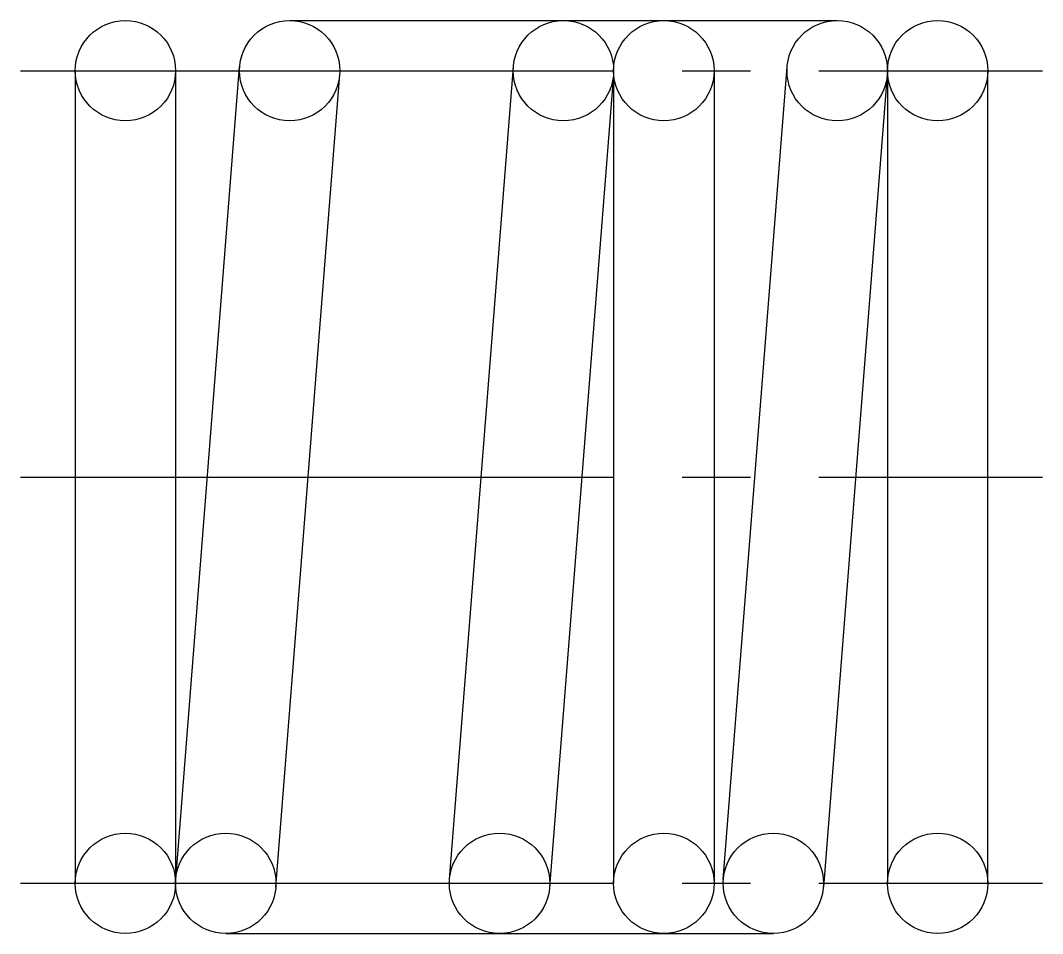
# Model space of a CAD drawing. Extents: x 4.1 to 24.4, y 7.5 to 24.5.
# Drawn here: x 18.8 to 24.4, y 19.48 to 24.48 of the extents above; entities outside this region: 2.
import ezdxf

# ---------------------------------------------------------------- set-up
doc = ezdxf.new("R2010")
doc.units = 0
doc.header["$LTSCALE"] = 0.25
doc.linetypes.add('CENTER', pattern=[17.5, 13, -1.5, 1.5, -1.5])
doc.linetypes.add('PHANTOM', pattern=[63.5, 31.75, -6.35, 6.35, -6.35, 6.35, -6.35])
doc.layers.get('0').update_dxf_attribs({"linetype": 'CONTINUOUS'})
doc.layers.add('CENTER', color=1, linetype='CENTER')
doc.styles.get("Standard").update_dxf_attribs({"font": 'txt.shx'})

msp = doc.modelspace()

# ---------------------------------------------------------------- linework, layer by layer
at = {"color": 3, "linetype": 'PHANTOM'}
for p, q in [((20.2756, 24.4791), (23.2756, 24.4791)), ((21.1514, 19.7757), (21.5014, 24.2257)), ((22.0506, 24.2041), (22.0506, 19.7541)), ((22.6006, 24.2041), (22.6006, 19.7541)), ((22.0497, 24.1826), (21.6997, 19.7326)), ((19.9256, 19.4791), (22.9256, 19.4791))]:
    msp.add_line(p, q, dxfattribs=at)
for p, q in [((19.1006, 24.2041), (19.1006, 19.7541)), ((19.6506, 24.2041), (19.6506, 19.7541)), ((19.6514, 19.7757), (20.0014, 24.2257)), ((22.6514, 19.7757), (23.0014, 24.2257)), ((23.5506, 24.2041), (23.5506, 19.7541)), ((24.1006, 19.7541), (24.1006, 24.2041)), ((20.1997, 19.7326), (20.5497, 24.1826)), ((23.5497, 24.1826), (23.1997, 19.7326))]:
    msp.add_line(p, q)
for centre in [(19.3756, 24.2041), (20.2756, 24.2041), (23.2756, 24.2041), (23.8256, 24.2041), (19.3756, 19.7541), (19.9256, 19.7541), (22.9256, 19.7541), (23.8256, 19.7541)]:
    msp.add_circle(centre, 0.275)
for centre in [(21.7756, 24.2041), (22.3256, 24.2041), (21.4256, 19.7541), (22.3256, 19.7541)]:
    msp.add_circle(centre, 0.275, dxfattribs=at)
at = {"layer": 'CENTER', "color": 1, "linetype": 'CENTER'}
for p, q in [((18.8006, 24.2041), (24.4006, 24.2041)), ((18.8006, 21.9791), (24.4006, 21.9791)), ((18.8006, 19.7541), (24.4006, 19.7541))]:
    msp.add_line(p, q, dxfattribs=at)

# ---------------------------------------------------------------- texts
for s, p in [('UH5-5', (4.0197, 9.0488)), ('UH05', (4.0197, 7.5488))]:
    msp.add_text(s, height=0.4).set_placement(p)

doc.saveas('drawing.dxf')
